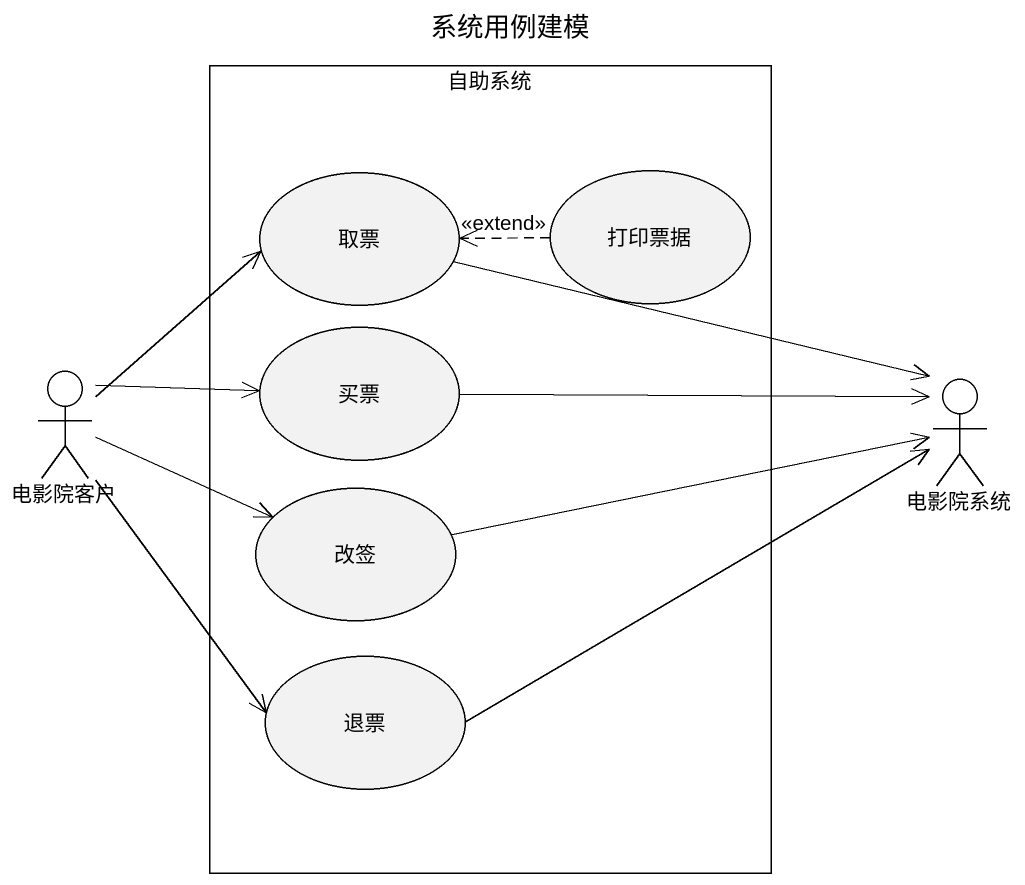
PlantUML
@startuml
title 系统用例建模
rectangle 自助系统 {
  usecase 取票
  usecase 打印票据
  usecase 买票
  usecase 改签
  usecase 退票
}
actor 电影院客户
actor 电影院系统
取票 -right-> 电影院系统
打印票据 .left.> 取票 : <<extend>>
买票 -right-> 电影院系统
电影院客户 -up-> 取票
电影院客户 -right-> 买票
电影院客户 -right-> 改签
电影院客户 --> 退票
改签 -right-> 电影院系统
退票 -right-> 电影院系统
@enduml
